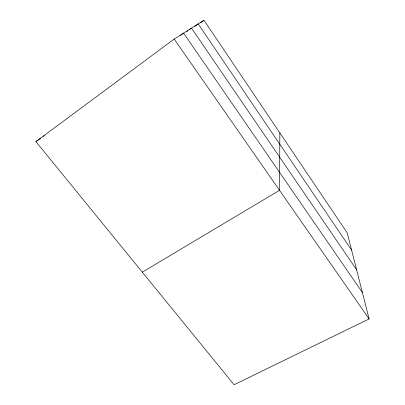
<?xml version="1.0" encoding="UTF-8"?>
<svg xmlns="http://www.w3.org/2000/svg" width="405" height="405" viewBox="0 0 405 405"><rect width="100%" height="100%" fill="white"/><g stroke="black" fill="none" stroke-linecap="round" stroke-linejoin="round"><path stroke-width="0.61" d="M279.86 132.896L279.526 190.309L142.307 272.155M35.893 141.608L174.18 39.067L203.953 20.25L347.217 232.86L369.107 318.922L234.09 384.75L35.893 141.608L40.961 138.095M180.549 35.372L183.597 33.114L362.389 292.496M186.907 31.519L187.925 30.765M189.449 29.636L191.484 28.132L356.618 269.806M194.633 26.527L198.187 23.895L351.606 250.113M200.404 22.872L203.953 20.25M43.492 136.333L44.509 135.629M174.18 39.067L369.107 318.922"/></g></svg>
